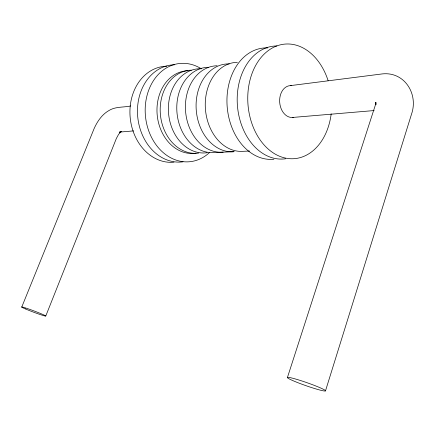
<?xml version="1.0" encoding="UTF-8"?>
<svg xmlns="http://www.w3.org/2000/svg" width="435" height="435" viewBox="0 0 435 435"><rect width="100%" height="100%" fill="white"/><g stroke="black" fill="none" stroke-linecap="round" stroke-linejoin="round"><path stroke-width="0.65" d="M375.878 104.329L375.927 102.355L375.345 105.112L287.426 377.531M325.483 390.913A20.173 1.577 19.3 0 0 297.883 379.706A20.173 1.577 19.3 0 0 296.039 381.957A20.173 1.577 19.3 0 0 325.483 390.913L411.597 113.91C418.448 94.047 404.615 71.579 382.452 73.89L290.379 85.624M45.773 316.022L116.352 138.482L118.624 134.295L121.37 131.381M21.75 307.066L93.993 128.874C97.195 121.637 101.861 114.579 108.88 110.582C115.28 106.455 123.486 107.521 130.647 105.977M120.838 131.734L119.783 132.436L120.756 131.838M121.332 131.647L119.407 132.104L133.605 130.902M292.445 117.466L374.16 110.555M249.581 151.037L243.518 151.293A44.626 34.066 84.8 0 1 205.391 108.663A44.626 34.066 84.8 0 1 237.374 62.314M376.101 104.373L375.443 102.742L375.813 103.758M223.22 152.147A43.321 33.669 84.5 0 1 185.538 110.833A43.321 33.669 84.5 0 1 217.108 65.772M229.278 63.923A44.022 33.886 84.7 0 0 196.163 108.848A44.022 33.886 84.7 0 0 234.144 151.684L214.373 152.522A42.755 33.49 84.4 0 1 176.909 111.773A42.755 33.49 84.4 0 1 208.283 67.284M207.076 152.728A42.206 33.305 84.2 0 1 168.503 112.687A42.206 33.305 84.2 0 1 201.024 68.757M198.67 153.087A41.668 33.114 84.1 0 1 160.384 114.416A41.668 33.114 84.1 0 1 191.308 70.182M194.059 153.376A41.455 33.044 84 0 1 157.106 113.937A41.455 33.044 84 0 1 188.018 70.742M196.022 153.125A41.455 33.044 84 0 1 194.717 153.31M209.507 152.565A49.383 39.531 84 0 1 158.003 147.28A49.383 39.531 84 0 1 151.81 83.4A49.383 39.531 84 0 1 201.389 68.828M183.048 161.815A48.769 39.302 83.8 0 1 137.683 116.417A48.769 39.302 83.8 0 1 174.571 64.777M173.989 162.19A48.171 39.074 83.7 0 1 130.087 116.46A48.171 39.074 83.7 0 1 166.806 66.202M273.854 159.237A55.849 41.51 85.1 0 1 227.054 104.927A55.849 41.51 85.1 0 1 267.715 47.915M285.664 158.759A56.653 41.706 85.2 0 1 237.418 105.569A56.653 41.706 85.2 0 1 276.905 45.963M331.187 113.872A57.485 41.896 85.4 0 1 269.792 150.396A57.485 41.896 85.4 0 1 261.185 57.333A57.485 41.896 85.4 0 1 328.126 80.714M293.647 117.298A15.959 11.62 85.4 0 1 279.678 102.138A15.959 11.62 85.4 0 1 291.597 85.668M25.312 308.877A12.832 0.658 20.6 0 0 45.381 316.06A12.832 0.658 20.6 0 0 30.58 309.666A12.832 0.658 20.6 0 0 25.312 308.877"/></g></svg>
